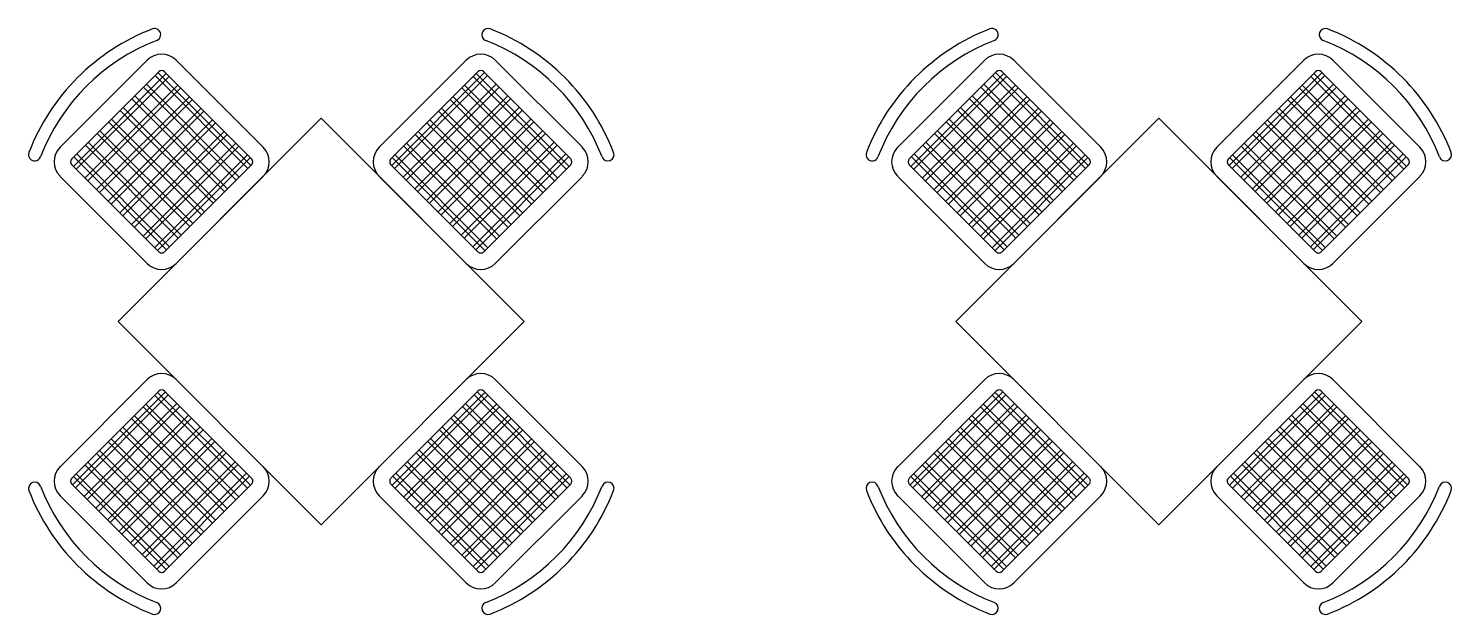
# Model space of a CAD drawing. Header units: millimetres. Extents: x 430 to 1641, y -109 to 560.
# Drawn here: x 1293.7 to 1640.6, y 178.5 to 321.2 of the extents above; entities that cross this region are included whole.
import ezdxf

# ---------------------------------------------------------------- set-up
doc = ezdxf.new("R2010")
doc.units = ezdxf.units.MM
doc.linetypes.add('CONTINUA', pattern=[0])
doc.layers.add('ARREDO-BAR', color=165, linetype='Continuous')

msp = doc.modelspace()

# ---------------------------------------------------------------- linework, layer by layer
at = {"layer": 'ARREDO-BAR', "linetype": 'CONTINUA'}
for p, q in [((1301.47, 292.3), (1322.68, 313.52)), ((1329.75, 313.52), (1350.97, 292.3)), ((1400.46, 313.52), (1379.25, 292.3)), ((1428.75, 292.3), (1407.54, 313.52)), ((1505.61, 292.3), (1526.82, 313.52)), ((1533.89, 313.52), (1555.11, 292.3)), ((1604.6, 313.52), (1583.39, 292.3)), ((1632.89, 292.3), (1611.67, 313.52)), ((1304.3, 289.48), (1325.51, 310.69)), ((1304.7, 287.66), (1327.33, 310.29)), ((1305.41, 286.95), (1328.04, 309.58)), ((1347.23, 287.16), (1324.6, 309.78)), ((1347.94, 287.86), (1325.31, 310.49)), ((1326.93, 310.69), (1348.14, 289.47)), ((1403.29, 310.69), (1382.08, 289.47)), ((1382.28, 287.86), (1404.91, 310.49)), ((1382.99, 287.16), (1405.61, 309.78)), ((1424.81, 286.95), (1402.18, 309.58)), ((1425.52, 287.66), (1402.89, 310.29)), ((1425.92, 289.48), (1404.71, 310.69)), ((1508.44, 289.48), (1529.65, 310.69)), ((1508.84, 287.66), (1531.47, 310.29)), ((1509.55, 286.95), (1532.17, 309.58)), ((1551.37, 287.16), (1528.74, 309.78)), ((1552.08, 287.86), (1529.45, 310.49)), ((1531.06, 310.69), (1552.28, 289.47)), ((1607.43, 310.69), (1586.22, 289.47)), ((1586.42, 287.86), (1609.05, 310.49)), ((1587.12, 287.16), (1609.75, 309.78)), ((1628.95, 286.95), (1606.32, 309.58)), ((1629.66, 287.66), (1607.03, 310.29)), ((1630.06, 289.48), (1608.85, 310.69)), ((1307.53, 284.83), (1330.16, 307.46)), ((1308.24, 284.12), (1330.86, 306.75)), ((1344.4, 284.33), (1321.78, 306.95)), ((1345.11, 285.03), (1322.48, 307.66)), ((1385.11, 285.03), (1407.73, 307.66)), ((1385.81, 284.33), (1408.44, 306.95)), ((1421.98, 284.12), (1399.35, 306.75)), ((1422.69, 284.83), (1400.06, 307.46)), ((1511.67, 284.83), (1534.3, 307.46)), ((1512.38, 284.12), (1535, 306.75)), ((1548.54, 284.33), (1525.91, 306.95)), ((1549.25, 285.03), (1526.62, 307.66)), ((1589.25, 285.03), (1611.87, 307.66)), ((1589.95, 284.33), (1612.58, 306.95)), ((1626.12, 284.12), (1603.49, 306.75)), ((1626.83, 284.83), (1604.2, 307.46)), ((1310.36, 282), (1332.99, 304.63)), ((1311.07, 281.29), (1333.69, 303.92)), ((1313.19, 279.17), (1335.81, 301.8)), ((1339.45, 279.38), (1316.83, 302)), ((1341.57, 281.5), (1318.95, 304.13)), ((1342.28, 282.21), (1319.65, 304.83)), ((1387.94, 282.21), (1410.56, 304.83)), ((1388.64, 281.5), (1411.27, 304.13)), ((1390.76, 279.38), (1413.39, 302)), ((1417.03, 279.17), (1394.4, 301.8)), ((1419.15, 281.29), (1396.52, 303.92)), ((1419.86, 282), (1397.23, 304.63)), ((1514.5, 282), (1537.12, 304.63)), ((1515.2, 281.29), (1537.83, 303.92)), ((1517.33, 279.17), (1539.95, 301.8)), ((1543.59, 279.38), (1520.96, 302)), ((1545.71, 281.5), (1523.09, 304.13)), ((1546.42, 282.21), (1523.79, 304.83)), ((1592.07, 282.21), (1614.7, 304.83)), ((1592.78, 281.5), (1615.41, 304.13)), ((1594.9, 279.38), (1617.53, 302)), ((1621.17, 279.17), (1598.54, 301.8)), ((1623.29, 281.29), (1600.66, 303.92)), ((1624, 282), (1601.37, 304.63)), ((1335.92, 275.84), (1313.29, 298.47)), ((1313.89, 278.47), (1336.52, 301.09)), ((1336.63, 276.55), (1314, 299.18)), ((1365.11, 299.38), (1315.61, 249.88)), ((1316.02, 276.34), (1338.64, 298.97)), ((1338.75, 278.67), (1316.12, 301.3)), ((1414.61, 249.88), (1365.11, 299.38)), ((1391.47, 278.67), (1414.1, 301.3)), ((1414.2, 276.34), (1391.58, 298.97)), ((1393.59, 276.55), (1416.22, 299.18)), ((1416.32, 278.47), (1393.7, 301.09)), ((1394.3, 275.84), (1416.93, 298.47)), ((1540.06, 275.84), (1517.43, 298.47)), ((1518.03, 278.47), (1540.66, 301.09)), ((1540.76, 276.55), (1518.14, 299.18)), ((1569.25, 299.38), (1519.75, 249.88)), ((1520.15, 276.34), (1542.78, 298.97)), ((1542.89, 278.67), (1520.26, 301.3)), ((1618.75, 249.88), (1569.25, 299.38)), ((1595.61, 278.67), (1618.24, 301.3)), ((1618.34, 276.34), (1595.71, 298.97)), ((1597.73, 276.55), (1620.36, 299.18)), ((1620.46, 278.47), (1597.84, 301.09)), ((1598.44, 275.84), (1621.07, 298.47)), ((1333.09, 273.01), (1310.46, 295.64)), ((1333.8, 273.72), (1311.17, 296.35)), ((1316.72, 275.64), (1339.35, 298.27)), ((1318.84, 273.52), (1341.47, 296.14)), ((1319.55, 272.81), (1342.18, 295.44)), ((1410.67, 272.81), (1388.04, 295.44)), ((1411.37, 273.52), (1388.75, 296.14)), ((1413.5, 275.64), (1390.87, 298.27)), ((1396.42, 273.72), (1419.05, 296.35)), ((1397.13, 273.01), (1419.76, 295.64)), ((1537.23, 273.01), (1514.6, 295.64)), ((1537.94, 273.72), (1515.31, 296.35)), ((1520.86, 275.64), (1543.49, 298.27)), ((1522.98, 273.52), (1545.61, 296.14)), ((1523.69, 272.81), (1546.32, 295.44)), ((1614.81, 272.81), (1592.18, 295.44)), ((1615.51, 273.52), (1592.89, 296.14)), ((1617.63, 275.64), (1595.01, 298.27)), ((1600.56, 273.72), (1623.19, 296.35)), ((1601.27, 273.01), (1623.89, 295.64)), ((1330.26, 270.19), (1307.63, 292.81)), ((1330.97, 270.89), (1308.34, 293.52)), ((1321.67, 270.69), (1344.3, 293.32)), ((1322.38, 269.98), (1345.01, 292.61)), ((1407.84, 269.98), (1385.21, 292.61)), ((1408.55, 270.69), (1385.92, 293.32)), ((1399.25, 270.89), (1421.88, 293.52)), ((1399.96, 270.19), (1422.58, 292.81)), ((1534.4, 270.19), (1511.77, 292.81)), ((1535.11, 270.89), (1512.48, 293.52)), ((1525.81, 270.69), (1548.44, 293.32)), ((1526.52, 269.98), (1549.15, 292.61)), ((1611.98, 269.98), (1589.35, 292.61)), ((1612.68, 270.69), (1590.06, 293.32)), ((1603.39, 270.89), (1626.02, 293.52)), ((1604.1, 270.19), (1626.72, 292.81)), ((1325.51, 266.85), (1304.3, 288.06)), ((1327.43, 267.36), (1304.81, 289.98)), ((1328.14, 268.06), (1305.51, 290.69)), ((1324.5, 267.86), (1347.13, 290.49)), ((1325.21, 267.15), (1347.83, 289.78)), ((1326.93, 266.85), (1348.14, 288.06)), ((1403.29, 266.85), (1382.08, 288.06)), ((1405.01, 267.15), (1382.38, 289.78)), ((1405.72, 267.86), (1383.09, 290.49)), ((1402.08, 268.06), (1424.71, 290.69)), ((1402.79, 267.36), (1425.41, 289.98)), ((1404.71, 266.85), (1425.92, 288.06)), ((1529.65, 266.85), (1508.44, 288.06)), ((1531.57, 267.36), (1508.94, 289.98)), ((1532.28, 268.06), (1509.65, 290.69)), ((1528.64, 267.86), (1551.27, 290.49)), ((1529.35, 267.15), (1551.97, 289.78)), ((1531.06, 266.85), (1552.28, 288.06)), ((1607.43, 266.85), (1586.22, 288.06)), ((1609.15, 267.15), (1586.52, 289.78)), ((1609.86, 267.86), (1587.23, 290.49)), ((1606.22, 268.06), (1628.84, 290.69)), ((1606.92, 267.36), (1629.55, 289.98)), ((1608.85, 266.85), (1630.06, 288.06)), ((1322.68, 264.02), (1301.47, 285.23)), ((1350.97, 285.23), (1329.75, 264.02)), ((1379.25, 285.23), (1400.46, 264.02)), ((1407.54, 264.02), (1428.75, 285.23)), ((1526.82, 264.02), (1505.61, 285.23)), ((1555.11, 285.23), (1533.89, 264.02)), ((1583.39, 285.23), (1604.6, 264.02)), ((1611.67, 264.02), (1632.89, 285.23)), ((1315.61, 249.88), (1365.11, 200.38)), ((1365.11, 200.38), (1414.61, 249.88)), ((1519.75, 249.88), (1569.25, 200.38)), ((1569.25, 200.38), (1618.75, 249.88)), ((1301.47, 214.52), (1322.68, 235.74)), ((1304.3, 211.69), (1325.51, 232.91)), ((1327.12, 232.71), (1304.5, 210.08)), ((1347.83, 209.98), (1325.21, 232.6)), ((1348.14, 211.69), (1326.93, 232.91)), ((1329.75, 235.74), (1350.97, 214.52)), ((1400.46, 235.74), (1379.25, 214.52)), ((1382.08, 211.69), (1403.29, 232.91)), ((1382.38, 209.98), (1405.01, 232.6)), ((1403.09, 232.71), (1425.72, 210.08)), ((1425.92, 211.69), (1404.7, 232.91)), ((1428.75, 214.52), (1407.54, 235.74)), ((1505.61, 214.52), (1526.82, 235.74)), ((1508.44, 211.69), (1529.65, 232.91)), ((1531.26, 232.71), (1508.64, 210.08)), ((1551.97, 209.98), (1529.35, 232.6)), ((1552.28, 211.69), (1531.06, 232.91)), ((1533.89, 235.74), (1555.11, 214.52)), ((1604.6, 235.74), (1583.39, 214.52)), ((1586.22, 211.69), (1607.43, 232.91)), ((1586.52, 209.98), (1609.15, 232.6)), ((1607.23, 232.71), (1629.86, 210.08)), ((1630.06, 211.69), (1608.84, 232.91)), ((1632.89, 214.52), (1611.67, 235.74)), ((1327.83, 232), (1305.2, 209.37)), ((1329.95, 229.88), (1307.33, 207.25)), ((1330.66, 229.17), (1308.03, 206.55)), ((1344.3, 206.44), (1321.67, 229.07)), ((1345.01, 207.15), (1322.38, 229.78)), ((1347.13, 209.27), (1324.5, 231.9)), ((1383.09, 209.27), (1405.72, 231.9)), ((1385.21, 207.15), (1407.84, 229.78)), ((1385.92, 206.44), (1408.55, 229.07)), ((1399.56, 229.17), (1422.18, 206.55)), ((1400.26, 229.88), (1422.89, 207.25)), ((1402.39, 232), (1425.01, 209.37)), ((1531.97, 232), (1509.34, 209.37)), ((1534.09, 229.88), (1511.46, 207.25)), ((1534.8, 229.17), (1512.17, 206.55)), ((1548.44, 206.44), (1525.81, 229.07)), ((1549.15, 207.15), (1526.52, 229.78)), ((1551.27, 209.27), (1528.64, 231.9)), ((1587.23, 209.27), (1609.86, 231.9)), ((1589.35, 207.15), (1611.98, 229.78)), ((1590.06, 206.44), (1612.68, 229.07)), ((1603.7, 229.17), (1626.32, 206.55)), ((1604.4, 229.88), (1627.03, 207.25)), ((1606.52, 232), (1629.15, 209.37)), ((1332.78, 227.05), (1310.15, 204.42)), ((1333.49, 226.34), (1310.86, 203.72)), ((1341.47, 203.61), (1318.84, 226.24)), ((1342.18, 204.32), (1319.55, 226.95)), ((1388.04, 204.32), (1410.67, 226.95)), ((1388.75, 203.61), (1411.37, 226.24)), ((1396.73, 226.34), (1419.36, 203.72)), ((1397.44, 227.05), (1420.06, 204.42)), ((1536.92, 227.05), (1514.29, 204.42)), ((1537.63, 226.34), (1515, 203.72)), ((1545.61, 203.61), (1522.98, 226.24)), ((1546.32, 204.32), (1523.69, 226.95)), ((1592.18, 204.32), (1614.81, 226.95)), ((1592.89, 203.61), (1615.51, 226.24)), ((1600.87, 226.34), (1623.5, 203.72)), ((1601.58, 227.05), (1624.2, 204.42)), ((1335.61, 224.22), (1312.98, 201.6)), ((1336.32, 223.52), (1313.69, 200.89)), ((1338.64, 200.78), (1316.02, 223.41)), ((1339.35, 201.49), (1316.72, 224.12)), ((1390.87, 201.49), (1413.5, 224.12)), ((1391.58, 200.78), (1414.2, 223.41)), ((1393.9, 223.52), (1416.53, 200.89)), ((1394.61, 224.22), (1417.24, 201.6)), ((1539.75, 224.22), (1517.12, 201.6)), ((1540.46, 223.52), (1517.83, 200.89)), ((1542.78, 200.78), (1520.15, 223.41)), ((1543.49, 201.49), (1520.86, 224.12)), ((1595.01, 201.49), (1617.63, 224.12)), ((1595.71, 200.78), (1618.34, 223.41)), ((1598.04, 223.52), (1620.67, 200.89)), ((1598.75, 224.22), (1621.37, 201.6)), ((1335.81, 197.96), (1313.19, 220.58)), ((1336.52, 198.66), (1313.89, 221.29)), ((1338.44, 221.39), (1315.81, 198.77)), ((1339.15, 220.69), (1316.52, 198.06)), ((1341.27, 218.57), (1318.64, 195.94)), ((1388.95, 218.57), (1411.58, 195.94)), ((1391.07, 220.69), (1413.7, 198.06)), ((1391.78, 221.39), (1414.41, 198.77)), ((1393.7, 198.66), (1416.32, 221.29)), ((1394.4, 197.96), (1417.03, 220.58)), ((1539.95, 197.96), (1517.33, 220.58)), ((1540.66, 198.66), (1518.03, 221.29)), ((1542.58, 221.39), (1519.95, 198.77)), ((1543.28, 220.69), (1520.66, 198.06)), ((1545.41, 218.57), (1522.78, 195.94)), ((1593.09, 218.57), (1615.72, 195.94)), ((1595.21, 220.69), (1617.84, 198.06)), ((1595.92, 221.39), (1618.55, 198.77)), ((1597.84, 198.66), (1620.46, 221.29)), ((1598.54, 197.96), (1621.17, 220.58)), ((1330.86, 193.01), (1308.24, 215.63)), ((1332.99, 195.13), (1310.36, 217.76)), ((1333.69, 195.84), (1311.07, 218.46)), ((1341.97, 217.86), (1319.35, 195.23)), ((1344.1, 215.74), (1321.47, 193.11)), ((1386.12, 215.74), (1408.75, 193.11)), ((1388.24, 217.86), (1410.87, 195.23)), ((1396.52, 195.84), (1419.15, 218.46)), ((1397.23, 195.13), (1419.86, 217.76)), ((1399.35, 193.01), (1421.98, 215.63)), ((1535, 193.01), (1512.38, 215.63)), ((1537.12, 195.13), (1514.5, 217.76)), ((1537.83, 195.84), (1515.2, 218.46)), ((1546.11, 217.86), (1523.49, 195.23)), ((1548.23, 215.74), (1525.61, 193.11)), ((1590.26, 215.74), (1612.89, 193.11)), ((1592.38, 217.86), (1615.01, 195.23)), ((1600.66, 195.84), (1623.29, 218.46)), ((1601.37, 195.13), (1624, 217.76)), ((1603.49, 193.01), (1626.12, 215.63)), ((1327.33, 189.47), (1304.7, 212.1)), ((1328.04, 190.18), (1305.41, 212.81)), ((1330.16, 192.3), (1307.53, 214.93)), ((1344.8, 215.03), (1322.17, 192.4)), ((1346.92, 212.91), (1324.3, 190.28)), ((1347.63, 212.2), (1325, 189.57)), ((1382.59, 212.2), (1405.21, 189.57)), ((1383.29, 212.91), (1405.92, 190.28)), ((1385.42, 215.03), (1408.04, 192.4)), ((1400.06, 192.3), (1422.69, 214.93)), ((1402.18, 190.18), (1424.81, 212.81)), ((1402.89, 189.47), (1425.52, 212.1)), ((1531.47, 189.47), (1508.84, 212.1)), ((1532.17, 190.18), (1509.55, 212.81)), ((1534.3, 192.3), (1511.67, 214.93)), ((1548.94, 215.03), (1526.31, 192.4)), ((1551.06, 212.91), (1528.44, 190.28)), ((1551.77, 212.2), (1529.14, 189.57)), ((1586.73, 212.2), (1609.35, 189.57)), ((1587.43, 212.91), (1610.06, 190.28)), ((1589.55, 215.03), (1612.18, 192.4)), ((1604.2, 192.3), (1626.83, 214.93)), ((1606.32, 190.18), (1628.95, 212.81)), ((1607.03, 189.47), (1629.66, 212.1)), ((1325.51, 189.07), (1304.3, 210.28)), ((1348.14, 210.28), (1326.93, 189.07)), ((1382.08, 210.28), (1403.29, 189.07)), ((1404.71, 189.07), (1425.92, 210.28)), ((1529.65, 189.07), (1508.44, 210.28)), ((1552.28, 210.28), (1531.06, 189.07)), ((1586.22, 210.28), (1607.43, 189.07)), ((1608.85, 189.07), (1630.06, 210.28)), ((1322.68, 186.24), (1301.47, 207.45)), ((1350.97, 207.45), (1329.75, 186.24)), ((1379.25, 207.45), (1400.46, 186.24)), ((1407.54, 186.24), (1428.75, 207.45)), ((1526.82, 186.24), (1505.61, 207.45)), ((1555.11, 207.45), (1533.89, 186.24)), ((1583.39, 207.45), (1604.6, 186.24)), ((1611.67, 186.24), (1632.89, 207.45))]:
    msp.add_line(p, q, dxfattribs=at)
for centre, radius, start, end in [((1342.89, 272.1), 52.57, 111.1182, 158.8818), ((1324.49, 319.74), 1.5, 290.8545, 110.8545), ((1405.72, 319.74), 1.5, 69.1455, 249.1455), ((1387.33, 272.1), 52.57, 21.1182, 68.8818), ((1547.03, 272.1), 52.57, 111.1182, 158.8818), ((1528.63, 319.74), 1.5, 290.8545, 110.8545), ((1609.86, 319.74), 1.5, 69.1455, 249.1455), ((1591.47, 272.1), 52.57, 21.1182, 68.8818), ((1342.89, 272.1), 49.57, 111.1182, 158.8818), ((1387.33, 272.1), 49.57, 21.1182, 68.8818), ((1547.03, 272.1), 49.57, 111.1182, 158.8818), ((1591.47, 272.1), 49.57, 21.1182, 68.8818), ((1326.22, 309.98), 5, 45, 135), ((1404, 309.98), 5, 45, 135), ((1530.36, 309.98), 5, 45, 135), ((1608.14, 309.98), 5, 45, 135), ((1326.22, 309.98), 1, 45, 135), ((1404, 309.98), 1, 45, 135), ((1530.36, 309.98), 1, 45, 135), ((1608.14, 309.98), 1, 45, 135), ((1305, 288.77), 5, 135, 225), ((1347.43, 288.77), 5, 315, 45), ((1382.79, 288.77), 5, 135, 225), ((1425.21, 288.77), 5, 315, 45), ((1509.14, 288.77), 5, 135, 225), ((1551.57, 288.77), 5, 315, 45), ((1586.93, 288.77), 5, 135, 225), ((1629.35, 288.77), 5, 315, 45), ((1295.25, 290.49), 1.5, 159.1455, 339.1455), ((1305, 288.77), 1, 135, 225), ((1347.43, 288.77), 1, 315, 45), ((1382.79, 288.77), 1, 135, 225), ((1425.21, 288.77), 1, 315, 45), ((1434.97, 290.49), 1.5, 200.8545, 20.8545), ((1499.39, 290.49), 1.5, 159.1455, 339.1455), ((1509.14, 288.77), 1, 135, 225), ((1551.57, 288.77), 1, 315, 45), ((1586.93, 288.77), 1, 135, 225), ((1629.35, 288.77), 1, 315, 45), ((1639.11, 290.49), 1.5, 200.8545, 20.8545), ((1326.22, 267.56), 5, 225, 315), ((1326.22, 267.56), 1, 224.9973, 315), ((1404, 267.56), 5, 225, 315), ((1404, 267.56), 1, 225, 315.0027), ((1530.36, 267.56), 5, 225, 315), ((1530.36, 267.56), 1, 224.9973, 315), ((1608.14, 267.56), 5, 225, 315), ((1608.14, 267.56), 1, 225, 315.0027), ((1326.22, 232.2), 5, 45, 135), ((1404, 232.2), 5, 45, 135), ((1530.36, 232.2), 5, 45, 135), ((1608.14, 232.2), 5, 45, 135), ((1326.22, 232.2), 1, 45, 135), ((1404, 232.2), 1, 45, 135), ((1530.36, 232.2), 1, 45, 135), ((1608.14, 232.2), 1, 45, 135), ((1305, 210.99), 5, 135, 225), ((1305, 210.99), 1, 135, 225), ((1347.43, 210.99), 1, 314.9973, 45), ((1347.43, 210.99), 5, 315, 45), ((1382.79, 210.99), 5, 135, 225), ((1382.79, 210.99), 1, 135, 225.0027), ((1425.21, 210.99), 1, 315, 45), ((1425.21, 210.99), 5, 315, 45), ((1509.14, 210.99), 5, 135, 225), ((1509.14, 210.99), 1, 135, 225), ((1551.57, 210.99), 1, 314.9973, 45), ((1551.57, 210.99), 5, 315, 45), ((1586.93, 210.99), 5, 135, 225), ((1586.93, 210.99), 1, 135, 225.0027), ((1629.35, 210.99), 1, 315, 45), ((1629.35, 210.99), 5, 315, 45), ((1295.25, 209.26), 1.5, 20.8545, 200.8545), ((1342.89, 227.66), 52.57, 201.1182, 248.8818), ((1342.89, 227.66), 49.57, 201.1182, 248.8818), ((1387.33, 227.66), 49.57, 291.1182, 338.8818), ((1387.33, 227.66), 52.57, 291.1182, 338.8818), ((1434.97, 209.26), 1.5, 339.1455, 159.1455), ((1499.39, 209.26), 1.5, 20.8545, 200.8545), ((1547.03, 227.66), 52.57, 201.1182, 248.8818), ((1547.03, 227.66), 49.57, 201.1182, 248.8818), ((1591.47, 227.66), 49.57, 291.1182, 338.8818), ((1591.47, 227.66), 52.57, 291.1182, 338.8818), ((1639.11, 209.26), 1.5, 339.1455, 159.1455), ((1326.22, 189.77), 1, 225, 315), ((1404, 189.77), 1, 225, 315), ((1530.36, 189.77), 1, 225, 315), ((1608.14, 189.77), 1, 225, 315), ((1326.22, 189.77), 5, 225, 315), ((1404, 189.77), 5, 225, 315), ((1530.36, 189.77), 5, 225, 315), ((1608.14, 189.77), 5, 225, 315), ((1324.49, 180.02), 1.5, 249.1455, 69.1455), ((1405.72, 180.02), 1.5, 110.8545, 290.8545), ((1528.63, 180.02), 1.5, 249.1455, 69.1455), ((1609.86, 180.02), 1.5, 110.8545, 290.8545)]:
    msp.add_arc(centre, radius, start, end, dxfattribs=at)

doc.saveas('drawing.dxf')
